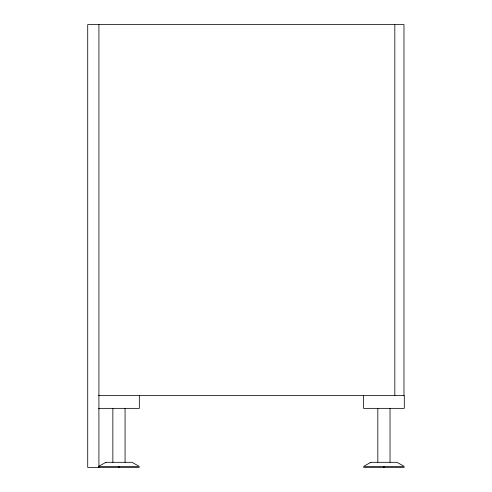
<?xml version="1.0" encoding="UTF-8"?>
<svg xmlns="http://www.w3.org/2000/svg" width="492" height="492" viewBox="0 0 492 492"><rect width="100%" height="100%" fill="white"/><g stroke="black" fill="none" stroke-linecap="round" stroke-linejoin="round"><path stroke-width="0.74" d="M98.603 395.636L404.289 395.636L404.289 408.36L363.57 408.36L363.57 395.636M98.603 408.36L139.322 408.36L139.322 395.636M139.322 467.4L87.711 467.4L87.711 24.6L403.981 24.6L403.981 395.636M363.57 467.4L404.289 467.4M394.824 24.6L394.824 395.636M390.033 408.36L390.033 462.308M383.932 466.416L383.932 467.4M377.825 408.36L377.825 462.308M125.066 408.36L125.066 462.308M118.959 466.416L118.959 467.4M112.859 408.36L112.859 462.308M98.91 24.6L98.91 467.4M105.934 462.308L98.603 466.416L139.322 466.416L131.991 462.308L105.934 462.308M370.9 462.308L363.57 466.416L404.289 466.416L396.958 462.308L370.9 462.308"/></g></svg>
